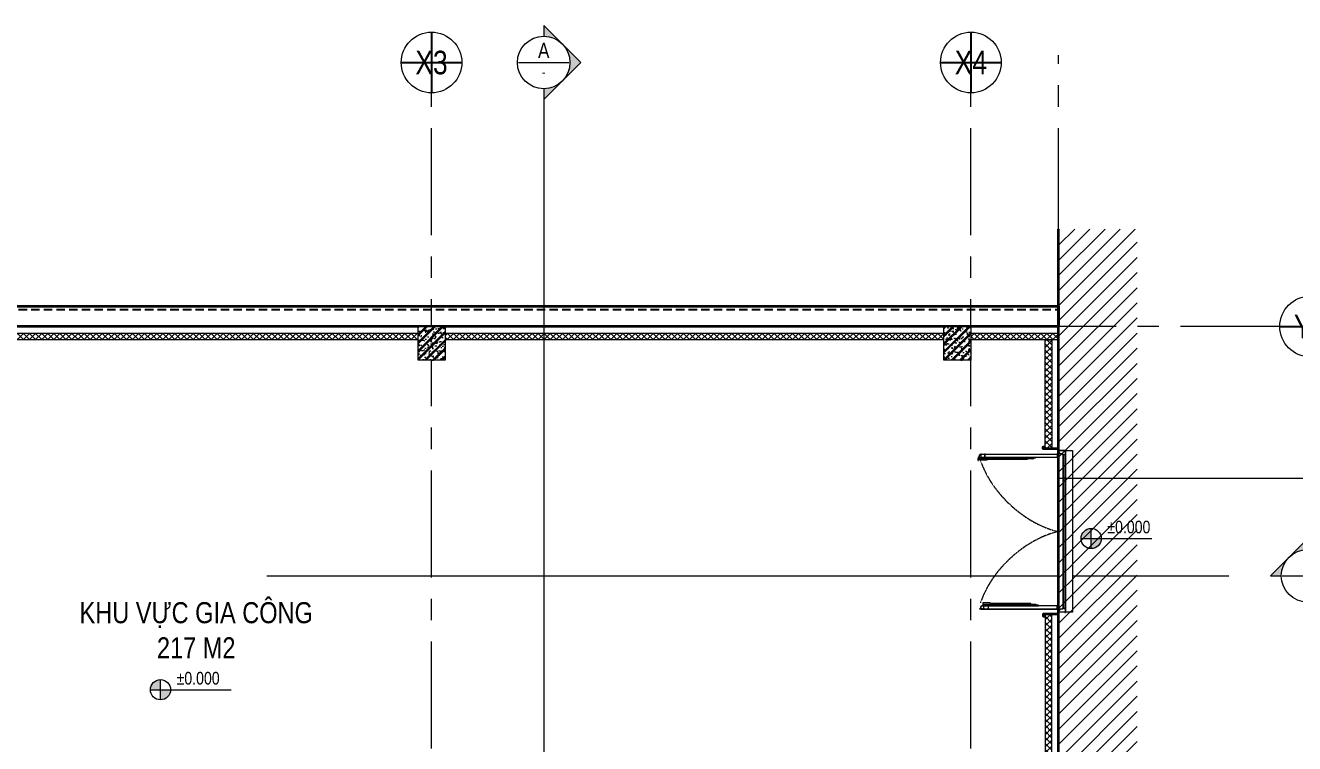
# Model space of a CAD drawing. Header units: millimetres. Extents: x -547695 to 905972, y -1055718 to 167349.
# Drawn here: x -515093 to -496268, y -839480 to -828822 of the extents above; entities that cross this region are included whole.
import ezdxf
from ezdxf.enums import TextEntityAlignment as Align
from ezdxf.xclip import XClip

# ---------------------------------------------------------------- set-up
doc = ezdxf.new("R2010")
doc.units = ezdxf.units.MM
doc.header["$XCLIPFRAME"] = 0
for name, pattern in [('$0$BASE-A0$0$HIDDEN', [0.375, 0.25, -0.125]), ('CENTER', [50.800000000000004, 31.75, -6.35, 6.35, -6.35]), ('HIDDEN', [9.524999999999999, 6.35, -3.175]), ('XR_NMVFHP_KT_MBCT_SON OTO$0$XR-MB (+0.000)$0$$0$BASE-A0$0$HIDDEN', [0.375, 0.25, -0.125])]:
    doc.linetypes.add(name, pattern=pattern)
doc.layers.get('DEFPOINTS').update_dxf_attribs({"color": 1, "lineweight": 25})
doc.layers.add('8', color=8, linetype='Continuous')
for name, color, linetype, lineweight in [('A-COLS', 9, 'Continuous', 9), ('A-DOOR', 142, 'Continuous', 9), ('A-GRID', 250, 'CENTER', 15), ('A-HEVY', 111, 'Continuous', 35), ('A-PATT', 252, 'Continuous', 9), ('A-SYMBOLS', 10, 'Continuous', 13), ('A-TEXT', 255, 'Continuous', 25), ('A-WALL-INT', 31, 'Continuous', 9), ('XR_NMVFHP_KT_MBCT_SON OTO$0$XR-MB (+0.000)$0$chi dan', 8, 'Continuous', 9), ('XR_NMVFHP_KT_MBCT_SON OTO$0$XR-MB (+0.000)$0$net khung', 2, 'Continuous', 13), ('XR_NMVFHP_KT_MBCT_SON OTO$0$XR-MB (+0.000)$0$phu kien', 141, 'Continuous', 5), ('XR_NMVFHP_KT_MBCT_SON OTO$0$XR-MB (+0.000)$0$phu kien ngoai cua', 4, 'Continuous', 5)]:
    doc.layers.add(name, color=color, linetype=linetype, lineweight=lineweight)
doc.styles.add('VTK _ Arial_2.5 mm', font='arial.ttf', dxfattribs={"width": 0.8})
doc.styles.add('VTK_Arial', font='arial.ttf', dxfattribs={"width": 0.8})
doc.styles.add('VTK_Arial_3.5 mm', font='arial.ttf', dxfattribs={"width": 0.8, "height": 3.5})
doc.dimstyles.new('A-2.5-DIM100', dxfattribs={"dimscale": 100, "dimtxt": 2.5, "dimasz": 1, "dimexe": 1, "dimexo": 0, "dimgap": 0.5, "dimtad": 1, "dimdec": 0, "dimzin": 12, "dimdsep": 46, "dimtxsty": 'VTK_Arial', "dimblk": 'ARCHTICK', "dimcen": 0, "dimdle": 1, "dimclrd": 256, "dimclre": 256, "dimclrt": 7, "dimadec": 1, "dimazin": 3, "dimtfac": 1, "dimtdec": 0, "dimtmove": 0, "dimatfit": 2, "dimfxl": 20, "dimtfill": 1, "dimtolj": 1, "dimtzin": 0, "dimlwd": -1, "dimlwe": -1, "dimarcsym": 0})

# ---------------------------------------------------------------- blocks, each defined once
blk = doc.blocks.new('*U116')
h = blk.add_hatch(color=256)
h.paths.add_polyline_path([(497.8205469841708, 7.35391052496837), (501.4975022463515, 3.676955262799233, 0.1989123673796904), (497.8205469841726, 5.200000000626057, 0.1989123673796165), (494.1435917220002, 3.67695526278669)])
h.paths.add_polyline_path([(505.1744575085406, 6.222077246397332e-10), (503.0205469841899, 6.185339715599418e-10, 0.1989123673800045), (501.497502246352, 3.676955262799233)])
h.paths.add_polyline_path([(494.1435917220002, 3.67695526278669, 0.1989123673800453), (492.6205469841729, 6.007955225399153e-10), (490.4666364598232, 5.981070553870464e-10)])
blk.add_line((492.8205469841619, 5.959227754996218e-10), (502.820546984201, 5.959227754996218e-10))
blk.add_lwpolyline([(503.0205469841899, 6.185339715599418e-10), (505.1744575085401, 6.222077246397324e-10), (497.8205469841708, 7.353910524969356), (490.4666364598227, 5.971217694601247e-10), (492.6205469841729, 6.007955225399153e-10)])
at = {"linetype": 'HIDDEN', "ltscale": 30}
blk.add_lwpolyline([(6.000000000008129, 1.551004573953245e-11), (491.8205469841733, 5.986072824052472e-10)], dxfattribs=at)
blk.add_circle((497.8205469841814, 5.959227754996218e-10), 5.2)
at = {"color": 7, "style": 'VTK_Arial', "width": 0.8, "flags": 8}
for tag, p in [('VIEW-NUMBER1', (0, 0)), ('VIEW-NUMBER2', (497.8205469841814, 5.959227754996218e-10))]:
    blk.add_attdef(tag, text='', height=3, dxfattribs=at).set_placement(p, align=Align.BOTTOM_CENTER)
for tag, p in [('SHEET-NUMBER1', (0, -0.8735977943960904)), ('SHEET-NUMBER2', (497.8205469841814, -0.8735977938001676))]:
    blk.add_attdef(tag, text='', height=2, dxfattribs=at).set_placement(p, align=Align.TOP_CENTER)
blk = doc.blocks.new('*U80')
h = blk.add_hatch(color=256)
h.paths.add_polyline_path([(7.353910524347003, 1.052060335607274e-11), (3.676955262177841, -3.676955262170148, 0.1989123673796904), (5.20000000000469, 8.832594695921496e-12, 0.1989123673796165), (3.67695526216535, 3.676955262181161)])
h.paths.add_polyline_path([(7.899870956669664e-13, -7.353910524359191), (-2.868593418340381e-12, -5.200000000008502, 0.1989123673800045), (3.676955262177841, -3.67695526217064)])
h.paths.add_polyline_path([(3.67695526216535, 3.676955262181161, 0.1989123673800453), (-2.05337828101833e-11, 5.200000000008502), (-2.320707739726803e-11, 7.353910524358205)])
blk.add_line((-5.000000000019543, 0), (5.000000000019551, 0))
blk.add_lwpolyline([(-2.868593418340381e-12, -5.200000000008502), (7.899870956661298e-13, -7.353910524358699), (7.353910524347989, 1.052060335607441e-11), (-2.419236332418981e-11, 7.353910524358699), (-2.05337828101833e-11, 5.200000000008502)])
at = {"linetype": 'HIDDEN', "ltscale": 30}
blk.add_lwpolyline([(1.546778056942653e-11, -6.000000000008129), (6.597722294481686e-10, -545.4573517349177)], dxfattribs=at)
blk.add_circle((4.559315887785638e-16, 0), 5.2)
at = {"color": 7, "style": 'VTK_Arial', "width": 0.8, "flags": 8}
for tag, p in [('VIEW-NUMBER1', (0, 0)), ('VIEW-NUMBER2', (6.570601945160767e-10, -551.4573517349257))]:
    blk.add_attdef(tag, text='', height=3, dxfattribs=at).set_placement(p, align=Align.BOTTOM_CENTER)
for tag, p in [('SHEET-NUMBER1', (0, -0.8735977943960904)), ('SHEET-NUMBER2', (6.570601945160767e-10, -552.3309495293217))]:
    blk.add_attdef(tag, text='', height=2, dxfattribs=at).set_placement(p, align=Align.TOP_CENTER)
blk = doc.blocks.new('ERBHRTHB4T')
at = {"color": 0}
blk.add_wipeout([(-200, 100), (199.9999999999773, 100), (199.9999999999773, -400), (-200, -400)], dxfattribs=at).dxf.layer = '8'
at = {"layer": 'A-PATT'}
h = blk.add_hatch(dxfattribs=at)
h.set_pattern_fill('BT-01', color=256, scale=20, style=0, double=1, pattern_type=2)
h.set_pattern_definition([(49.99999999999999, (115612.7283935403, 26819.99793121067), (143.4520365201507, -12.55042699651902), [15, -165]), (355, (115612.7283935403, 26819.99793121067), (-27.75026672260001, 150.4384267400024), [12, -132]), (100.4514, (115624.6827295402, 26818.95206321054), (115.7018763428043, 137.8879084121907), [12.748038, -140.2284224]), (46.18420000000001, (115612.7283935403, 26859.99793121067), (213.4482097251289, -33.10380286580362), [22.5, -247.5]), (96.6356, (115630.5157425403, 26857.2392698105), (186.9325411097407, 194.8235741800883), [19.1220576, -210.3426]), (351.1842, (115612.7283935403, 26859.99793121067), (186.9323890267255, 194.823720185065), [18, -198]), (21, (115632.7283935403, 26849.99793121067), (119.3814104236923, -80.52377813306776), [15, -165]), (326.0000000000001, (115632.7283935403, 26849.99793121067), (48.66306638431632, 145.0300090093706), [12, -132]), (71.4514, (115642.6768401402, 26843.28761001059), (168.044525716298, 64.50609934199048), [12.748038, -140.2284224]), (37.50000000000001, (115612.7283935403, 26819.99793121067), (2.431971063458134, 66.5787707662623), [0, -130.4, 0, -134, 0, -132.5]), (7.499999999999999, (115612.7283935403, 26819.99793121067), (52.61390748842971, 78.88234237647205), [0, -76.39999999999999, 0, -127.4, 0, -50.5]), (327.5, (115568.1283935403, 26819.99793121067), (106.7644872344818, -4.510974346875951), [0, -50, 0, -156, 0, -207]), (317.5, (115548.1283935403, 26819.99793121067), (116.6372338684772, 20.02099646646354), [0, -65, 0, -103.6, 0, -147]), (45, (115612.7283935403, 26819.99793121067), (-60.10407640085654, 60.10407640085654), []), (45, (115612.7283935403, 26844.49793121067), (-60.10407640085654, 60.10407640085654), [])])
h.paths.add_polyline_path([(200, 100), (200, -400), (-200, -400), (-200, 100)])
at = {"color": 0}
blk.add_lwpolyline([(-200, 100), (200, 100), (200, -400), (-200, -400)], close=True, dxfattribs=at)
blk = doc.blocks.new('ERYUJH76Y')
at = {"layer": 'A-GRID', "ltscale": 50}
for points in [[(1300, 3348.158887993079), (1300, 25451.9480377544)], [(-8000, 3348.158887993079), (-8000, 25008.44865267468)], [(0, 3348.158887993079), (0, 25008.44865267468)], [(4693.760833570384, 21428.30377033388), (-30446.51302765415, 21428.30377033388)]]:
    blk.add_lwpolyline(points, dxfattribs=at)
at = {"layer": 'A-COLS'}
for p in [(-8000, 21328.30377033388), (-200, 21328.30377033388)]:
    blk.add_blockref('ERBHRTHB4T', p, dxfattribs=at)
blk = doc.blocks.new('XR_NMVFHP_KT_MBCT_SON OTO$0$XR-MB (+0.000)$0$ban le b')
at = {"layer": 'XR_NMVFHP_KT_MBCT_SON OTO$0$XR-MB (+0.000)$0$phu kien ngoai cua'}
for p, q in [((11285.28769490795, -283.0679301716082), (11288.28769490796, -283.0679301716082)), ((11285.28769490795, -307.2214668658635), (11285.28769490795, -283.0679301716082)), ((11293.78769490795, -308.7214668658635), (11286.78769490795, -308.7214668658635)), ((11288.28769490796, -283.0679301716082), (11288.28769490796, -304.6214668658576)), ((11296.78769490796, -306.1214668658577), (11289.78769490796, -306.1214668658577)), ((11299.78769490796, -330.2283505780677), (11293.78769490796, -330.2283505780677)), ((11295.28769490795, -318.7501102948199), (11295.28769490795, -310.2214668658635)), ((11296.78769490796, -327.2283505780677), (11296.78769490796, -333.2283505780677)), ((11298.28769490796, -318.7501102948199), (11298.28769490796, -307.6214668658577))]:
    blk.add_line(p, q, dxfattribs=at)
for radius in [10, 7]:
    blk.add_circle((11296.78769490796, -330.2283505780677), radius, dxfattribs=at)
for centre, radius, start, end in [((11286.78769490795, -307.2214668658635), 1.5, 180, 270), ((11289.78769490796, -304.6214668658576), 1.5, 180, 270), ((11293.78769490795, -310.2214668658635), 1.5, 0, 90), ((11293.28769490795, -318.7501102948199), 2, 286.9577633000233, 0), ((11296.78769490796, -307.6214668658577), 1.5, 0, 90), ((11300.28769490796, -318.7501102948199), 2, 180, 253.0422366999772)]:
    blk.add_arc(centre, radius, start, end, dxfattribs=at)
blk = doc.blocks.new('XR_NMVFHP_KT_MBCT_SON OTO$0$XR-MB (+0.000)$0$gioong cao su')
at = {"layer": 'XR_NMVFHP_KT_MBCT_SON OTO$0$XR-MB (+0.000)$0$phu kien'}
for points in [[(1628098.305307441, 55606.06652636743), (1628100.401824749, 55606.06652636743), (1628100.401824749, 55546.26186501818), (1628098.305307441, 55546.26186501818)], [(1628100.401824749, 55591.16959282166), (1628107.292586996, 55591.16959282166), (1628107.292586996, 55561.15879856396), (1628100.401824749, 55561.15879856396)]]:
    blk.add_lwpolyline(points, close=True, dxfattribs=at)
for points in [[(1628109.292586996, 55599.93552798872), (1628128.177935405, 55599.93552798871, -0.4142135623730951), (1628130.177935405, 55597.93552798871), (1628130.177935405, 55553.13517616069, -0.4142135623730951), (1628128.177935405, 55551.13517616066), (1628109.292586996, 55551.13517616066, -0.414213562371638), (1628107.292586996, 55553.13517616066), (1628107.292586996, 55597.93552798872, -0.4142135623730951)], [(1628109.292586996, 55598.93552798873), (1628128.177935405, 55598.93552798873, -0.4142135623730951), (1628129.177935405, 55597.93552798871), (1628129.177935405, 55553.13517616069, -0.4142135623730951), (1628128.177935405, 55552.13517616069), (1628109.292586996, 55552.13517616069, -0.4142135623701816), (1628108.292586996, 55553.13517616066), (1628108.292586996, 55597.93552798872, -0.4142135623730951)]]:
    blk.add_lwpolyline(points, format="xyb", close=True, dxfattribs=at)
blk = doc.blocks.new('XR_NMVFHP_KT_MBCT_SON OTO$0$XR-MB (+0.000)$0$123')
at = {"layer": 'XR_NMVFHP_KT_MBCT_SON OTO$0$XR-MB (+0.000)$0$chi dan'}
h = blk.add_hatch(dxfattribs=at)
h.set_pattern_fill('ANSI31', color=256, style=0)
h.set_pattern_definition([(135, (327793.761398347, 93736.0655263949), (0.0883883476483184, 0.0883883476483185), [])])
h.paths.add_polyline_path([(240172.1619447011, 36502.12967879559), (240174.161944701, 36502.12967879559), (240174.161944701, 36387.62967879562), (240172.1619447009, 36387.62967879562)])
at = {"layer": 'XR_NMVFHP_KT_MBCT_SON OTO$0$XR-MB (+0.000)$0$net khung'}
for p, q in [((240170.9619447009, 36493.32967879562), (240170.9619447009, 36503.32967879561)), ((240220.9740869111, 36503.32967879561), (240170.9619447009, 36503.32967879561)), ((240172.1619447011, 36502.12967879559), (240172.1619447009, 36387.62967879561)), ((240172.1619447011, 36493.32967879562), (240172.1619447011, 36502.12967879559)), ((240172.1619447011, 36502.12967879559), (240220.3932104987, 36502.12967879559)), ((240174.161944701, 36502.12967879559), (240174.1619447011, 36387.62967879561)), ((240234.7619447009, 36461.52967879561), (240219.7619447009, 36461.52967879562)), ((240219.7619447009, 36461.52967879562), (240219.7619447009, 36419.52967879562)), ((240234.761944701, 36482.91249750382), (240220.3932104987, 36502.12967879559)), ((240220.9619447009, 36460.32967879561), (240220.9619447009, 36418.3296787956)), ((240235.9619447009, 36460.32967879561), (240220.9619447009, 36460.32967879561)), ((240235.9619447009, 36483.3296787956), (240220.9740869111, 36503.32967879561)), ((240234.761944701, 36482.91249750382), (240234.7619447009, 36461.52967879561)), ((240235.9619447009, 36483.3296787956), (240235.9619447009, 36460.32967879561)), ((240145.9647090423, 36386.32456112936), (240145.9647090423, 36398.32456112936)), ((240145.9647090423, 36398.32456112936), (240147.1647090423, 36398.32456112936)), ((240185.9647090423, 36386.32456112936), (240145.9647090423, 36386.32456112936)), ((240147.1647090423, 36387.62967879561), (240147.1647090423, 36398.32456112936)), ((240184.7619447009, 36387.62967879562), (240147.1647090423, 36387.62967879561)), ((240173.9619447009, 36413.32967879562), (240173.9619447009, 36413.32967879562)), ((240184.7619447009, 36387.62967879562), (240204.7591803595, 36402.62967879563)), ((240185.9647090423, 36386.32456112936), (240205.9619447009, 36401.32456112936)), ((240219.7619447009, 36419.52967879562), (240204.7619447009, 36419.52967879562)), ((240204.7619447009, 36419.52967879562), (240204.7619447009, 36402.62967879563)), ((240220.9619447009, 36418.3296787956), (240205.9619447009, 36418.32967879561)), ((240205.9619447009, 36418.32967879561), (240205.9619447009, 36401.32456112936))]:
    blk.add_line(p, q, dxfattribs=at)
blk = doc.blocks.new('e57uj7')
at = {"layer": 'A-DOOR'}
for p, q in [((-1394.320109137334, 2283.572784185293), (-1402.303171404637, 2283.572486400488)), ((-1402.301976569928, 2251.440828323248), (-1402.303171404637, 2283.572486400488)), ((-1395.906347879209, 2305.523007392767), (-1380.875935086049, 2305.523566484335)), ((-1395.905975469388, 2295.502731561544), (-1395.906347879209, 2305.523007392767)), ((-1395.905975469388, 2295.502731561544), (-1395.905975469388, 2295.502731561544)), ((-1395.905975469388, 2295.502731561544), (-1395.905975469388, 2295.502731561544)), ((-1395.905975469388, 2295.502731561544), (-1395.905975469388, 2295.502731561544)), ((-1394.904283531941, 2304.521017312887), (-1380.875897773542, 2304.521539449575)), ((-1394.90398503188, 2296.504796266439), (-1394.904283531941, 2304.521017312887)), ((-1345.061145671643, 2296.506650686148), (-1394.90398503188, 2296.504796266439)), ((-1394.892392405309, 2283.572762489202), (-1385.067829617299, 2283.573128461721)), ((-1394.31891334895, 2251.441125392797), (-1394.320109137334, 2283.572784185293)), ((-1385.066957839765, 2260.167334318045), (-1394.319237836637, 2260.166989326361)), ((-1376.045949586667, 2276.715366601828), (-1389.284984239377, 2276.714873313787)), ((-1389.284984239377, 2276.714873313787), (-1379.355316647328, 2266.194128274801)), ((-1385.067829617299, 2283.573128461721), (-1385.066957839765, 2260.167334318045)), ((-1380.876978763379, 2333.580338239553), (-1369.854676374234, 2333.580748319509)), ((-1380.875599154271, 2296.505318403128), (-1380.876978763379, 2333.580338239553)), ((-1370.855324872769, 2296.505691289785), (-1380.875599154271, 2296.505318403128)), ((-1380.875599154271, 2296.505318403128), (-1380.875599154271, 2296.505318403128)), ((-1379.874913820066, 2332.578347444418), (-1368.852611430921, 2332.578757524374)), ((-1379.873609789647, 2297.507383346441), (-1379.874913820066, 2332.578347444418)), ((-1370.85536170844, 2297.507718324545), (-1379.873609789647, 2297.507383346441)), ((-1376.045558460988, 2266.194251537207), (-1379.355316647328, 2266.194128274801)), ((-1376.045119532384, 2254.420339345816), (-1376.046649225987, 2295.503470420721)), ((-1359.235839852132, 2288.573683261755), (-1376.045884140767, 2274.961905479315)), ((-1376.045884140767, 2274.961905479315), (-1269.080503352918, 2274.965885400656)), ((-1370.85536170844, 2297.507718324545), (-1370.855324872769, 2296.505691289785)), ((-1369.855124124326, 2345.605079173925), (-1345.062972315587, 2345.606001376989)), ((-1369.854676374234, 2333.580748319509), (-1369.855124124326, 2345.605079173925)), ((-1368.853059657849, 2344.60308837879), (-1345.062935956754, 2344.603973388555)), ((-1368.852611430921, 2332.578757524374), (-1368.853059657849, 2344.60308837879)), ((-1350.099117406644, 2344.603784322622), (-1360.119392045774, 2344.603411435965)), ((-1360.119392045774, 2344.603411435965), (-1360.1176022375, 2296.506087303045)), ((-1360.1176022375, 2296.506087303045), (-1297.991894968785, 2296.508400678518)), ((-1359.236097582616, 2295.504095554235), (-1359.235839852132, 2288.573683261755)), ((-1359.235839852132, 2288.573683261755), (-1300.334144600667, 2288.57587552059)), ((-1350.09907949809, 2343.601756334188), (-1359.117327698506, 2343.60142040241)), ((-1359.117327698506, 2343.60142040241), (-1359.115611561574, 2297.508152246359)), ((-1359.115611561574, 2297.508152246359), (-1298.993959912099, 2297.510390519979)), ((-1297.993684777059, 2344.605722427252), (-1308.013960369863, 2344.605350494268)), ((-1298.995674856938, 2343.603658437612), (-1308.013922818936, 2343.60332322109)), ((-1300.334402807988, 2295.506287574652), (-1300.334144600667, 2288.57587552059)), ((-1300.334144600667, 2288.57587552059), (-1269.080503352918, 2274.965885400656)), ((-1298.993959912099, 2297.510390519979), (-1298.995674856938, 2343.603658437612)), ((-1297.991894968785, 2296.508400678518), (-1297.993684777059, 2344.605722427252)), ((-1269.079739340581, 2254.424320459249), (-1269.081267484464, 2295.507451295736)), ((-587.2568383300677, 2276.425501346472), (-1267.134274967946, 2276.411366462591)), ((-1267.133806594647, 2263.83312916744), (-1267.134274967946, 2276.411366462591)), ((-671.014894255437, 2263.844148397329), (-1267.133806594647, 2263.83312916744)), ((-1237.41171706561, 2263.834235668066), (-1237.412895807065, 2295.508629321936)), ((-584.5237565124407, 2278.180111646536), (-580.7125777089968, 2286.503654241445)), ((-580.7125777089968, 2286.503654241445), (-580.7129135215655, 2295.521902561071)), ((-550.6480072820559, 2286.504773378256), (-580.7125777089968, 2286.503654241445)), ((-549.6460172021762, 2287.506838559988), (-549.6463151061907, 2295.523058175924)), ((-1402.301976569928, 2251.440828323248), (-1394.31891334895, 2251.441125392797)), ((-1269.079739340581, 2254.424320459249), (-1376.045119532384, 2254.420339345816)), ((-1374.841112979688, 56.89976429927628), (-1359.810699352063, 56.90032434451859)), ((-1374.840739973821, 46.87948822963517), (-1374.841112979688, 56.89976429927628)), ((-1336.868168004788, 46.88090157497209), (-1374.840739973821, 46.87948822963517)), ((-1374.840739973821, 46.87948822963517), (-1374.840739973821, 46.87948822963517)), ((-1374.840739973821, 46.87948822963517), (-1374.840739973821, 46.87948822963517)), ((-1374.840739973821, 46.87948822963517), (-1374.840739973821, 46.87948822963517)), ((-1373.839048036374, 55.89777421939652), (-1359.810663231649, 55.89829635608476)), ((-1373.83875001315, 47.88155341136735), (-1373.839048036374, 55.89777421939652)), ((-1336.868206032552, 47.88292837131303), (-1373.83875001315, 47.88155341136735)), ((-1359.811743267812, 84.95709562289994), (-1348.789440878667, 84.95750546443742)), ((-1359.810363897122, 47.88207554805558), (-1359.811743267812, 84.95709562289994)), ((-1349.790089257993, 47.8824484347133), (-1359.810363897122, 47.88207554805558)), ((-1359.810363897122, 47.88207554805558), (-1359.810363897122, 47.88207554805558)), ((-1358.809679874219, 83.95510554302018), (-1347.787376650609, 83.95551562297624)), ((-1358.80837429408, 48.88414049136918), (-1358.809679874219, 83.95510554302018)), ((-1349.79012668971, 48.88447642314713), (-1358.80837429408, 48.88414049136918)), ((-1349.79012668971, 48.88447642314713), (-1349.790089257993, 47.8824484347133)), ((-1348.789888628758, 96.98183655727189), (-1336.870032676496, 96.98228049266618)), ((-1348.789440878667, 84.95750546443742), (-1348.789888628758, 96.98183655727189)), ((-1347.787823685445, 95.97984647739213), (-1336.869995244779, 95.98025226581376)), ((-1347.787376650609, 83.95551562297624), (-1347.787823685445, 95.97984647739213)), ((-1224.346613177098, 138.0695972441463), (-1331.311995395459, 138.0656175612239)), ((-1331.311995395459, 138.0656175612239), (-1331.31046665553, 96.98248743999284)), ((-1331.311230787076, 117.5240523813991), (-1224.345849999227, 117.5280325411586)), ((-1314.500172623433, 103.913524150732), (-1331.311230787076, 117.5240523813991)), ((-1331.31046665553, 96.98248743999284), (-504.8057774389163, 97.0020773409633)), ((-1315.381344803609, 95.98105573642533), (-1253.255637773313, 95.98336648929399)), ((-1315.37955594901, 47.88373255718034), (-1315.381344803609, 95.98105573642533)), ((-1305.359280594625, 47.88410425174516), (-1315.37955594901, 47.88373255718034)), ((-1314.500172623433, 103.913524150732), (-1255.598477371968, 103.9157164095668)), ((-1314.499915727414, 96.98311233508866), (-1314.500172623433, 103.913524150732)), ((-1314.379280933179, 94.97906541812699), (-1254.257628687657, 94.9813024996547)), ((-1314.377565630712, 48.88579654681962), (-1314.379280933179, 94.97906541812699)), ((-1305.359317430295, 48.88613247859757), (-1314.377565630712, 48.88579654681962)), ((-1254.255913504399, 48.88803315151017), (-1263.274161704816, 48.88769841182511)), ((-1253.253849276341, 47.88604331004899), (-1263.274123796262, 47.88567042339128)), ((-1255.598477371968, 103.9157164095668), (-1224.345849999227, 117.5280325411586)), ((-1255.598219879903, 96.98530435550492), (-1255.598477371968, 103.9157164095668)), ((-1254.257628687657, 94.9813024996547), (-1254.255913504399, 48.88803315151017)), ((-1253.255637773313, 95.98336648929399), (-1253.253849276341, 47.88604331004899)), ((-1224.346613177098, 138.0695972441463), (-1224.345085510053, 96.98646736133378)), ((-617.9685971820727, 128.672260522726), (-1222.399981268682, 128.6609332560329)), ((-1222.399981268682, 128.6609332560329), (-1222.399513729848, 116.0826964377193)), ((-542.4177216375247, 116.0968356131343), (-1222.399513729848, 116.0826964377193)), ((-1192.67789078597, 128.6620392798213), (-1192.676713355817, 96.9876456259517)), ((-617.9681286895648, 116.0940244196681), (-617.9685971820727, 128.672260522726)), ((-539.6845090473071, 114.3424291609554), (-535.8727107131854, 106.0191693304805)), ((-505.8081402862445, 106.0202882288722), (-535.8727107131854, 106.0191693304805)), ((-535.8727107131854, 106.0191693304805), (-535.8723749006167, 97.00092124927323)), ((-504.8060753429309, 105.0182974337367), (-504.8057774389163, 97.0020773409633))]:
    blk.add_line(p, q, dxfattribs=at)
for centre, major_axis, ratio, start_param, end_param in [((-587.2569501483813, 2279.43158411968), (-2.524740997120899, -1.63163025123121), 0.9999998609408967, 0.9970945151783228, 2.138466363300313), ((-550.6480445945635, 2287.506800413015), (-0.7085404941198836, -0.708540494119882), 0.9999999157707004, 0.7854354053730899, 2.356231766406417), ((-542.4176094615832, 113.0907523630885), (-1.451961860420496, 2.6321741181272), 0.9999998785086743, 4.637764085036525, 5.779135758620244), ((-505.8081023776904, 105.0182607172756), (-0.4152939666461012, -0.9119157853791993), 0.9999998203652151, 1.998175889707134, 3.568972232998055)]:
    blk.add_ellipse(centre, major_axis=major_axis, ratio=ratio, start_param=start_param, end_param=end_param, dxfattribs=at)
blk.add_wipeout([(0, -1.1966129628638156e-10), (-219.99800082435104, -1.1940357844811846e-10), (-220.00000062560866, 2399.999873990539), (7.275957614183426e-12, 2399.999873990539)]).dxf.layer = 'A-DOOR'
for p, q in [((-224.2760973060504, 2295.535132408026), (-1395.905975469388, 2295.502731561544)), ((-1345.062972315587, 2345.606001376989), (-209.2475477540866, 2345.637070655706)), ((-1345.062935956754, 2344.603973388555), (-210.2495384300128, 2344.635005473974)), ((-225.2781621301547, 2296.537122249487), (-1345.061145671643, 2296.506650686148)), ((-224.2779398048297, 2345.035294294241), (-232.8953759754077, 2345.034973382833)), ((-232.8953391397372, 2344.032946348074), (-225.2799291694537, 2344.033229350927)), ((-225.2799291694537, 2344.033229350927), (-225.2781621301547, 2296.537122249487)), ((-224.2779398048297, 2345.035294294241), (-224.2760973060504, 2295.535132408026)), ((-210.2492402875796, 2336.618784189108), (-224.2776259267703, 2336.618262529257)), ((-209.2471748674288, 2335.616794347647), (-224.2775886142626, 2335.616234302404)), ((-210.2495384300128, 2344.635005473974), (-210.2492402875796, 2336.618784189108)), ((-209.2475477540866, 2345.637070655706), (-209.2471748674288, 2335.616794347647)), ((-145.8757736766711, 2349.895613431814), (-145.813022502698, 61.71808552730363)), ((-122.7664263332263, 62.72097039211076), (-122.8285818183795, 2334.866059303167)), ((-102.788589485921, 2349.881242275122), (-102.7235716665164, 0.8002243040828034)), ((-1358.28751409892, 47.88213253009599), (-215.2098064506426, 47.91346836078446)), ((-1358.287477382459, 46.88010430324357), (-214.2077409112826, 46.9114782809047)), ((-229.2400177801028, 97.01229739177506), (-1348.789888628758, 96.98183655727189)), ((-230.2420088136569, 96.01023221004289), (-1347.787823685445, 95.97984647739213)), ((-237.8556505525485, 48.51384258258622), (-230.2402408206835, 48.51412653911393)), ((-237.8556132400408, 47.5118155478267), (-229.2381768310443, 47.51213550555985)), ((-230.2402408206835, 48.51412653911393), (-230.2420088136569, 96.01023221004289)), ((-229.2381768310443, 47.51213550555985), (-229.2400177801028, 97.01229739177506)), ((-214.2081133211032, 56.9317533968715), (-229.2385269487277, 56.9311954973964)), ((-215.2101044738665, 55.92968916881364), (-229.23848963622, 55.92916750896256)), ((-215.2098064506426, 47.91346836078446), (-215.2101044738665, 55.92968916881364)), ((-214.2077409112826, 46.9114782809047), (-214.2081133211032, 56.9317533968715))]:
    blk.add_line(p, q, dxfattribs=at)
at = {"layer": 'A-DOOR', "linetype": 'XR_NMVFHP_KT_MBCT_SON OTO$0$XR-MB (+0.000)$0$$0$BASE-A0$0$HIDDEN'}
blk.add_line((-213.7571064317599, 2356.402410507086), (-213.6908034170046, 36.14835929858964), dxfattribs=at)
at = {"layer": 'A-DOOR'}
for points in [[(-220.0000006135087, 2399.999873958412), (0, 2399.999873990542)], [(-1.210719347000122e-08, -2.852175384759903e-08), (-220.0000006256159, -1.164153218269348e-10)]]:
    blk.add_lwpolyline(points, dxfattribs=at)
blk.add_lwpolyline([(-220.0000006256159, -1.164153218269348e-10), (-220.0000006256159, 2399.999873990542), (0, 2399.999873990542), (0, -1.164153218269348e-10)], close=True, dxfattribs=at)
at = {"layer": 'A-DOOR', "linetype": 'XR_NMVFHP_KT_MBCT_SON OTO$0$XR-MB (+0.000)$0$$0$BASE-A0$0$HIDDEN'}
for centre, major_axis, ratio, start_param, end_param in [((-403.1923963357694, 2147.340275468188), (-876.3491083251744, 804.0501653430458), 0.639479703513875, 0.8526240394868871, 2.288968736704175), ((-403.1413448889507, 245.199765915866), (-876.3062841394408, -804.0983673749577), 0.6394791469982384, 3.994216570199045, 5.430561266477088)]:
    blk.add_ellipse(centre, major_axis=major_axis, ratio=ratio, start_param=start_param, end_param=end_param, dxfattribs=at)
at = {"layer": 'A-DOOR', "extrusion": (0, 0, -1), "zscale": -1.0020275454285}
for name, p, xscale, yscale, rotation in [('XR_NMVFHP_KT_MBCT_SON OTO$0$XR-MB (+0.000)$0$ban le b', (11533.43704665545, 2025.082111596945), 1.002027450461401, 1.002027450461401, 179.9978600473347), ('XR_NMVFHP_KT_MBCT_SON OTO$0$XR-MB (+0.000)$0$123', (36671.10985077289, -240661.6961424352), 1.0020275691704, 1.0020275691704, 89.99786004733787)]:
    blk.add_blockref(name, p, dxfattribs=dict(at, xscale=xscale, yscale=yscale, rotation=rotation))
at = {"layer": 'A-DOOR'}
for name, p, xscale, yscale, zscale, rotation in [('XR_NMVFHP_KT_MBCT_SON OTO$0$XR-MB (+0.000)$0$123', (-36689.08671213011, 243056.5587532519), 1.0020275691704, 1.0020275691704, 1.0020275691704, 270.0021399526621), ('XR_NMVFHP_KT_MBCT_SON OTO$0$XR-MB (+0.000)$0$gioong cao su', (293505.6301257527, 12375.22379136039), 0.1803646466846003, 0.1803646466846003, 0.1803646466846003, 180.0021505114741), ('XR_NMVFHP_KT_MBCT_SON OTO$0$XR-MB (+0.000)$0$ban le b', (-11533.39543391112, 366.6238832472591), 1.002027450461401, 1.002027450461401, 1.002027450461401, 0.002139952665242267), ('XR_NMVFHP_KT_MBCT_SON OTO$0$XR-MB (+0.000)$0$gioong cao su', (293505.6928431904, 10088.05209827377), 0.1803646466846003, 0.1803646466846003, 0.1803646466846003, 180.0021505114741)]:
    blk.add_blockref(name, p, dxfattribs=dict(at, xscale=xscale, yscale=yscale, zscale=zscale, rotation=rotation))
blk = doc.blocks.new('RHRTHRHRT')
at = {"layer": 'A-WALL-INT'}
blk.add_lwpolyline([(0, -500), (-24900, -500), (-24900, -400), (0, -400)], close=True, dxfattribs=at)
blk.add_blockref('e57uj7', (207.9746055022115, -4539.654641257366))
at = {"layer": 'A-PATT', "transparency": 33554620}
h = blk.add_hatch(dxfattribs=at)
h.set_pattern_fill('ANSI37', color=256, scale=20)
h.set_pattern_definition([(45, (-12900, -14799.99999999988), (-44.90128060534577, 44.90128060534577), []), (135, (-12900, -14799.99999999988), (-44.90128060534577, -44.90128060534576), [])])
h.paths.add_polyline_path([(-99.99803908215836, -4567.111033911468), (-199.9999999998836, -4567.111033911468), (-199.9999999998836, -14799.99999999988), (-99.99803908215836, -14799.99999999988)])
h.paths.add_polyline_path([(0, -500), (-24900, -500), (-24900, -400), (0, -400)])
h.paths.add_polyline_path([(-99.99999999988358, -2114.610329514835), (-199.9999999998836, -2114.610329514835), (-199.9999999998836, -500), (-99.99999999988358, -500)])
at = {"layer": 'A-HEVY'}
for points in [[(-25600, -7074.999999998137), (-25600, 0), (0, 0), (0, -300), (-25300, -300), (-25300, -7074.999999998137)], [(0.001960934605449438, -2114.610329514835), (-229.9999999998836, -2114.610329514835), (-229.9999999998836, -2084.610329514835), (-199.9999999998836, -2084.610329514835)], [(0.001960934605449438, -4567.111482646782), (-229.9999999998836, -4567.111482646782), (-229.9999999998836, -4597.111482646782), (-199.9999999998836, -4597.111482646782)]]:
    blk.add_lwpolyline(points, dxfattribs=at)
at = {"layer": 'A-WALL-INT'}
for points in [[(-99.99999999988358, -2114.610329514835), (-199.9999999998836, -2114.610329514835), (-199.9999999998836, -500), (-99.99999999988358, -500)], [(-99.99803908215836, -4567.111033911468), (-199.9999999998836, -4567.111033911468), (-199.9999999998836, -14799.99999999988), (-99.99803908215836, -14799.99999999988)]]:
    blk.add_lwpolyline(points, close=True, dxfattribs=at)
at = {"layer": 'DEFPOINTS', "linetype": '$0$BASE-A0$0$HIDDEN', "ltscale": 500}
blk.add_lwpolyline([(-25550, -50), (0, -50), (0, -15050.00000000012), (-25550, -15050.00000000012)], close=True, dxfattribs=at)
at = {"layer": 'A-GRID'}
ref = blk.add_blockref('ERYUJH76Y', (-1300, -21728.30377033376), dxfattribs=at)
XClip(ref).set_block_clipping_path([(-32069.379858537228, 5005.130660463474), (6367.103157383157, 26504.536130141118)])
blk = doc.blocks.new('ERGEG')
at = {"layer": 'A-PATT', "transparency": 33554620}
h = blk.add_hatch(dxfattribs=at)
h.set_pattern_fill('ANSI31', color=256, scale=50)
h.set_pattern_definition([(45, (0, -16211.0424277765), (-112.2532015133644, 112.2532015133644), [])])
h.paths.add_polyline_path([(0, 1145.690923888935), (1166.456442133873, 1145.690923888935), (1166.456442133873, -16211.0424277765), (0, -16211.0424277765)])
at = {"layer": 'A-HEVY'}
blk.add_lwpolyline([(0, -16211.0424277765), (0, 1145.690923888935)], dxfattribs=at)
blk = doc.blocks.new('*U76')
at = {"layer": 'A-SYMBOLS'}
h = blk.add_hatch(color=256, dxfattribs=at)
h.paths.add_polyline_path([(2.220446049250313e-16, 1.110223024625157e-16), (0, -2, 0.4142135623730951), (2, 0)])
h.paths.add_polyline_path([(3.33066907387547e-16, -1.110223024625157e-16), (6.661338147750939e-16, 2, 0.4142135623730951), (-2, 0)])
blk.add_line((-2, 0), (14, 0))
blk.add_lwpolyline([(0, -2.000000000349246), (6.123233995736766e-16, 2)])
blk.add_circle((0, 0), 2, dxfattribs=at)
at = {"color": 7, "style": 'VTK _ Arial_2.5 mm', "width": 0.8, "flags": 4}
blk.add_attdef('FINISHFLOORLEVEL', text='', height=2.5, dxfattribs=at).set_placement((3.2, 3.532401091405184), align=Align.TOP_LEFT)
blk.add_attdef('NAMEOFLEVEL', (3.2, -3.467598908594816), '', height=2.5, dxfattribs=at)
blk = doc.blocks.new('*U117')
at = {"layer": 'A-SYMBOLS'}
h = blk.add_hatch(color=256, dxfattribs=at)
h.paths.add_polyline_path([(2.220446049250313e-16, 1.110223024625157e-16), (0, -2, 0.4142135623730951), (2, 0)])
h.paths.add_polyline_path([(3.33066907387547e-16, -1.110223024625157e-16), (6.661338147750939e-16, 2, 0.4142135623730951), (-2, 0)])
blk.add_line((-2, 0), (12, 0))
blk.add_lwpolyline([(0, -2.000000000349246), (6.123233995736766e-16, 2)])
blk.add_circle((0, 0), 2, dxfattribs=at)
at = {"color": 7, "style": 'VTK _ Arial_2.5 mm', "width": 0.8, "flags": 4}
blk.add_attdef('FINISHFLOORLEVEL', text='', height=2.5, dxfattribs=at).set_placement((3.2, 3.532401091405184), align=Align.TOP_LEFT)
blk.add_attdef('NAMEOFLEVEL', (3.2, -3.467598908594816), '', height=2.5, dxfattribs=at)
blk = doc.blocks.new('*U316')
blk.add_wipeout([(4.5, -1.7763568394002505e-15), (4.46451615591515, -0.5639995510393714), (4.358624225078841, -1.1191044922418465), (4.183994186497131, -1.6565604870810517), (3.943380060197386, -2.1678915334577207), (3.6405764746872635, -2.645033635316131), (3.280358823396353, -3.080461976679099), (2.868407953869105, -3.46730959249105), (2.4112205774054853, -3.7994756647590684), (1.9160068120428266, -4.071721736097089), (1.3905764746872622, -4.279754323328191), (0.8432159156357593, -4.4202926282791), (0.2825573378819078, -4.491120277927223), (-0.2825573378819094, -4.491120277927223), (-0.8432159156357608, -4.4202926282791), (-1.3905764746872642, -4.279754323328191), (-1.9160068120428249, -4.07172173609709), (-2.411220577405484, -3.799475664759071), (-2.868407953869103, -3.467309592491053), (-3.280358823396352, -3.080461976679099), (-3.6405764746872635, -2.6450336353161292), (-3.943380060197386, -2.167891533457718), (-4.183994186497131, -1.6565604870810517), (-4.358624225078839, -1.1191044922418474), (-4.464516155915151, -0.5639995510393696), (-4.5, 0), (-4.464516155915151, 0.5639995510393678), (-4.358624225078839, 1.1191044922418456), (-4.183994186497131, 1.6565604870810482), (-3.943380060197386, 2.167891533457718), (-3.6405764746872635, 2.6450336353161283), (-3.2803588233963517, 3.0804619766791), (-2.868407953869104, 3.46730959249105), (-2.4112205774054853, 3.7994756647590666), (-1.9160068120428277, 4.071721736097086), (-1.3905764746872633, 4.279754323328191), (-0.8432159156357607, 4.420292628279098), (-0.2825573378819103, 4.491120277927221), (0.28255733788190984, 4.491120277927221), (0.8432159156357604, 4.420292628279098), (1.3905764746872633, 4.27975432332819), (1.9160068120428266, 4.071721736097087), (2.4112205774054845, 3.7994756647590666), (2.868407953869104, 3.46730959249105), (3.280358823396352, 3.0804619766790964), (3.6405764746872635, 2.6450336353161283), (3.943380060197386, 2.167891533457718), (4.183994186497131, 1.65656048708105), (4.358624225078839, 1.1191044922418456), (4.464516155915151, 0.5639995510393696)])
blk.add_circle((0, 0), 4.5)
at = {"layer": 'DEFPOINTS', "color": 250}
for p, q in [((2.755455298081545e-16, 4.5), (-8.266365894244633e-16, -4.5)), ((-4.5, 5.51091059616309e-16), (4.5, -1.102182119232618e-15))]:
    blk.add_line(p, q, dxfattribs=at)
at = {"color": 7, "style": 'VTK_Arial_3.5 mm', "width": 0.8}
blk.add_attdef('X12', text='', height=3.5, dxfattribs=at).set_placement((0, 0), align=Align.MIDDLE_CENTER)
blk = doc.blocks.new('*U317')
blk.add_wipeout([(4.5, -1.7763568394002505e-15), (4.46451615591515, -0.5639995510393714), (4.358624225078841, -1.1191044922418465), (4.183994186497131, -1.6565604870810517), (3.943380060197386, -2.1678915334577207), (3.6405764746872635, -2.645033635316131), (3.280358823396353, -3.080461976679099), (2.868407953869105, -3.46730959249105), (2.4112205774054853, -3.7994756647590684), (1.9160068120428266, -4.071721736097089), (1.3905764746872622, -4.279754323328191), (0.8432159156357593, -4.4202926282791), (0.2825573378819078, -4.491120277927223), (-0.2825573378819094, -4.491120277927223), (-0.8432159156357608, -4.4202926282791), (-1.3905764746872642, -4.279754323328191), (-1.9160068120428249, -4.07172173609709), (-2.411220577405484, -3.799475664759071), (-2.868407953869103, -3.467309592491053), (-3.280358823396352, -3.080461976679099), (-3.6405764746872635, -2.6450336353161292), (-3.943380060197386, -2.167891533457718), (-4.183994186497131, -1.6565604870810517), (-4.358624225078839, -1.1191044922418474), (-4.464516155915151, -0.5639995510393696), (-4.5, 0), (-4.464516155915151, 0.5639995510393678), (-4.358624225078839, 1.1191044922418456), (-4.183994186497131, 1.6565604870810482), (-3.943380060197386, 2.167891533457718), (-3.6405764746872635, 2.6450336353161283), (-3.2803588233963517, 3.0804619766791), (-2.868407953869104, 3.46730959249105), (-2.4112205774054853, 3.7994756647590666), (-1.9160068120428277, 4.071721736097086), (-1.3905764746872633, 4.279754323328191), (-0.8432159156357607, 4.420292628279098), (-0.2825573378819103, 4.491120277927221), (0.28255733788190984, 4.491120277927221), (0.8432159156357604, 4.420292628279098), (1.3905764746872633, 4.27975432332819), (1.9160068120428266, 4.071721736097087), (2.4112205774054845, 3.7994756647590666), (2.868407953869104, 3.46730959249105), (3.280358823396352, 3.0804619766790964), (3.6405764746872635, 2.6450336353161283), (3.943380060197386, 2.167891533457718), (4.183994186497131, 1.65656048708105), (4.358624225078839, 1.1191044922418456), (4.464516155915151, 0.5639995510393696)])
blk.add_circle((0, 0), 4.5)
at = {"layer": 'DEFPOINTS', "color": 250}
for p, q in [((2.755455298081545e-16, 4.5), (-8.266365894244633e-16, -4.5)), ((-4.5, 5.51091059616309e-16), (4.5, -1.102182119232618e-15))]:
    blk.add_line(p, q, dxfattribs=at)
at = {"color": 7, "style": 'VTK_Arial_3.5 mm', "width": 0.8}
blk.add_attdef('X12', text='', height=3.5, dxfattribs=at).set_placement((0, 0), align=Align.MIDDLE_CENTER)
blk = doc.blocks.new('*U318')
blk.add_wipeout([(4.5, -1.7763568394002505e-15), (4.46451615591515, -0.5639995510393714), (4.358624225078841, -1.1191044922418465), (4.183994186497131, -1.6565604870810517), (3.943380060197386, -2.1678915334577207), (3.6405764746872635, -2.645033635316131), (3.280358823396353, -3.080461976679099), (2.868407953869105, -3.46730959249105), (2.4112205774054853, -3.7994756647590684), (1.9160068120428266, -4.071721736097089), (1.3905764746872622, -4.279754323328191), (0.8432159156357593, -4.4202926282791), (0.2825573378819078, -4.491120277927223), (-0.2825573378819094, -4.491120277927223), (-0.8432159156357608, -4.4202926282791), (-1.3905764746872642, -4.279754323328191), (-1.9160068120428249, -4.07172173609709), (-2.411220577405484, -3.799475664759071), (-2.868407953869103, -3.467309592491053), (-3.280358823396352, -3.080461976679099), (-3.6405764746872635, -2.6450336353161292), (-3.943380060197386, -2.167891533457718), (-4.183994186497131, -1.6565604870810517), (-4.358624225078839, -1.1191044922418474), (-4.464516155915151, -0.5639995510393696), (-4.5, 0), (-4.464516155915151, 0.5639995510393678), (-4.358624225078839, 1.1191044922418456), (-4.183994186497131, 1.6565604870810482), (-3.943380060197386, 2.167891533457718), (-3.6405764746872635, 2.6450336353161283), (-3.2803588233963517, 3.0804619766791), (-2.868407953869104, 3.46730959249105), (-2.4112205774054853, 3.7994756647590666), (-1.9160068120428277, 4.071721736097086), (-1.3905764746872633, 4.279754323328191), (-0.8432159156357607, 4.420292628279098), (-0.2825573378819103, 4.491120277927221), (0.28255733788190984, 4.491120277927221), (0.8432159156357604, 4.420292628279098), (1.3905764746872633, 4.27975432332819), (1.9160068120428266, 4.071721736097087), (2.4112205774054845, 3.7994756647590666), (2.868407953869104, 3.46730959249105), (3.280358823396352, 3.0804619766790964), (3.6405764746872635, 2.6450336353161283), (3.943380060197386, 2.167891533457718), (4.183994186497131, 1.65656048708105), (4.358624225078839, 1.1191044922418456), (4.464516155915151, 0.5639995510393696)])
blk.add_circle((0, 0), 4.5)
at = {"layer": 'DEFPOINTS', "color": 250}
for p, q in [((2.755455298081545e-16, 4.5), (-8.266365894244633e-16, -4.5)), ((-4.5, 5.51091059616309e-16), (4.5, -1.102182119232618e-15))]:
    blk.add_line(p, q, dxfattribs=at)
at = {"color": 7, "style": 'VTK_Arial_3.5 mm', "width": 0.8}
blk.add_attdef('X12', text='', height=3.5, dxfattribs=at).set_placement((0, 0), align=Align.MIDDLE_CENTER)
blk = doc.blocks.new('Ư4RGH56YH')
at = {"layer": 'A-SYMBOLS', "xscale": 100, "yscale": 100, "zscale": 100}
for name, p, values in [('*U316', (-10927.18446321704, 3917.243574374239), {'X12': 'X3'}), ('*U317', (-2927.18446321704, 3917.243574374239), {'X12': 'X4'}), ('*U318', (2103.675062386668, 0), {'X12': 'Y3'})]:
    blk.add_blockref(name, p, dxfattribs=at).add_auto_attribs(values)
blk = doc.blocks.new('_ARCHTICK')
at = {"color": 0, "linetype": 'ByBlock', "const_width": 0.15}
blk.add_lwpolyline([(-0.5, -0.5), (0.5, 0.5)], dxfattribs=at)

msp = doc.modelspace()

# ---------------------------------------------------------------- block references
at = {"layer": 'A-SYMBOLS'}
ref = msp.add_blockref('*U80', (-507405.2896016119, -829372.9857719), dxfattribs=dict(at, xscale=74.91082045184334, yscale=74.91082045184334, zscale=74.91082045184334))
ref.add_attrib('VIEW-NUMBER1', 'A', dxfattribs={"layer": '0', "color": 7, "height": 224.73246135553, "style": 'VTK_Arial', "width": 0.8000000000000002, "flags": 8}).set_placement((-507405.2896016119, -829372.9857719), align=Align.BOTTOM_CENTER)
ref.add_attrib('SHEET-NUMBER1', '-', dxfattribs={"layer": '0', "color": 7, "height": 149.8216409036867, "style": 'VTK_Arial', "width": 0.8, "flags": 8}).set_placement((-507405.2896016119, -829438.4276994232), align=Align.TOP_CENTER)

# ---------------------------------------------------------------- texts
at = {"layer": 'A-TEXT', "color": 7, "insert": (-512559.4005192138, -837797.4321171527), "char_height": 312.5, "width": 3616.905284861976, "attachment_point": 5, "style": 'VTK_Arial', "bg_fill": 2}
msp.add_mtext('\\A1;KHU VỰC GIA CÔNG\\P217 M2', dxfattribs=at)

# ---------------------------------------------------------------- next in the draw order: block references
at = {"layer": 'A-SYMBOLS', "xscale": 74.91082045184334, "yscale": 74.91082045184334, "zscale": 74.91082045184334}
msp.add_blockref('*U116', (-533367.6755242818, -836990.2293462756), dxfattribs=at)

# ---------------------------------------------------------------- next in the draw order: block references
at = {"layer": 'A-SYMBOLS'}
msp.add_blockref('RHRTHRHRT', (-499769.1240093771, -832990.2293462736), dxfattribs=at)

# ---------------------------------------------------------------- next in the draw order: block references
at = {"layer": 'A-HEVY'}
msp.add_blockref('ERGEG', (-499769.1240093771, -832990.2293462736), dxfattribs=at)
at = {"layer": 'A-SYMBOLS'}
ref = msp.add_blockref('*U117', (-499285.340035405, -836436.5256420489), dxfattribs=dict(at, xscale=74.91082045184334, yscale=74.91082045184334, zscale=74.91082045184334))
ref.add_attrib('FINISHFLOORLEVEL', '%%p0.000', dxfattribs={"layer": '0', "color": 7, "height": 187.2770511296084, "style": 'VTK _ Arial_2.5 mm', "width": 0.8}).set_placement((-499045.625409959, -836171.9105781267), align=Align.TOP_LEFT)
ref = msp.add_blockref('*U76', (-513089.9976568491, -838679.9649444815), dxfattribs=dict(at, xscale=74.91082045184334, yscale=74.91082045184334, zscale=74.91082045184334))
ref.add_attrib('FINISHFLOORLEVEL', '%%p0.000', dxfattribs={"layer": '0', "color": 7, "height": 187.2770511296084, "style": 'VTK _ Arial_2.5 mm', "width": 0.8}).set_placement((-512850.2830314031, -838415.3498805593), align=Align.TOP_LEFT)

# ---------------------------------------------------------------- next in the draw order: block references
msp.add_blockref('Ư4RGH56YH', (-498141.9395461601, -833290.2293462735), dxfattribs=at)

# ---------------------------------------------------------------- next in the draw order: leaders
msp.add_leader([(-499769.1240093771, -835543.2857364357), (-496820.654002666, -835543.2857364357), (-493398.3248672645, -835543.2857364357)], dimstyle='A-2.5-DIM100', override={"dimgap": 0.5, "dimtad": 0}, dxfattribs=at)

doc.saveas('drawing.dxf')
